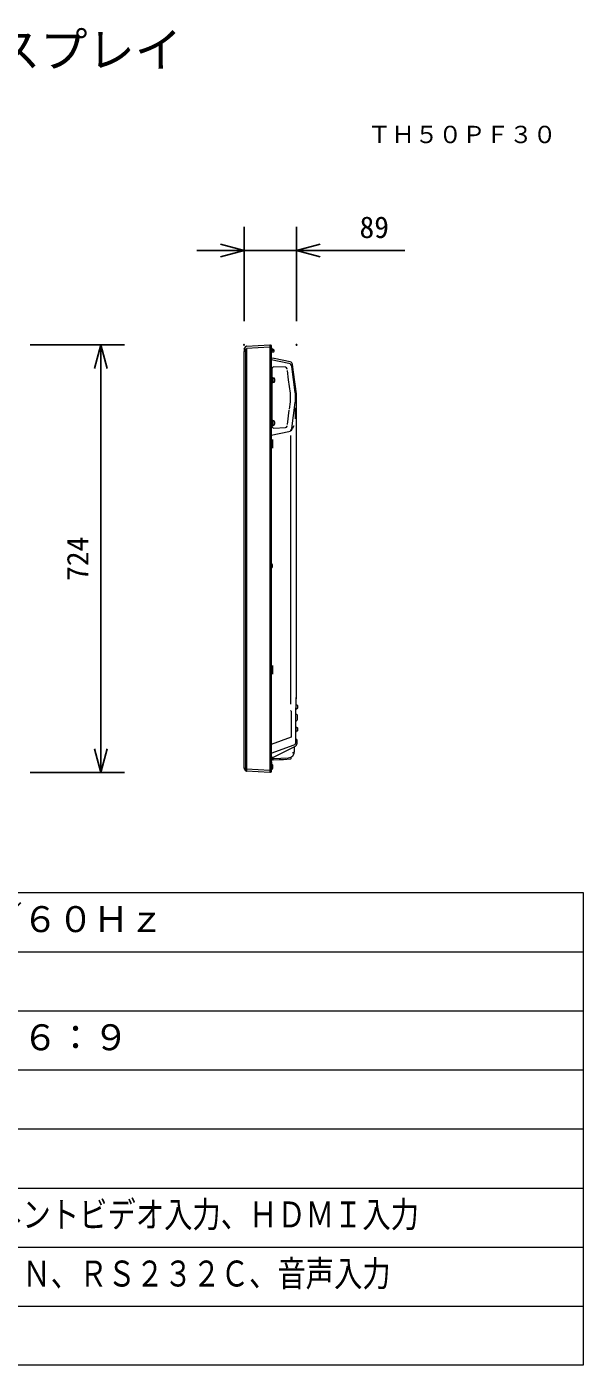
# Model space of a CAD drawing. Units: millimetres, scale not verified. Extents: x -63 to 62, y -56 to 57.
# Drawn here: x 15.3 to 62.5, y -56.5 to 56.8 of the extents above; entities that cross this region are included whole.
import ezdxf
from ezdxf.enums import TextEntityAlignment as Align

# ---------------------------------------------------------------- set-up
doc = ezdxf.new("R2010")
doc.units = ezdxf.units.MM
doc.header["$LTSCALE"] = 0.125
doc.header["$PDMODE"] = 32
doc.header["$PDSIZE"] = 0.0625
for name, color, linetype in [('0-0_0', 7, 'Continuous'), ('0-2_MOJI1', 7, 'Continuous'), ('0-3_TOUROKU', 7, 'Continuous'), ('0-4_DEFPOINTS', 7, 'Continuous'), ('0-6_SUNPO', 7, 'Continuous')]:
    doc.layers.add(name, color=color, linetype=linetype)
doc.layers.add('0-1_WAKU', color=1, linetype='Continuous', lineweight=18)
doc.layers.add('0-5_GAIKEI', color=1, linetype='Continuous', lineweight=18)
doc.styles.add('ＭＳ ゴシック', font='')
doc.styles.get('ＭＳ ゴシック').set_extended_font_data('MS Gothic')

# ---------------------------------------------------------------- blocks, each defined once
blk = doc.blocks.new('_OPEN30')
at = {"layer": '0-0_0'}
blk.add_line((0, 0), (-1, 0), dxfattribs=at)
blk.add_lwpolyline([(-1, 0.26795), (0, 0), (-1, -0.26795)], dxfattribs=at)
blk = doc.blocks.new('D6')
at = {"layer": '0-4_DEFPOINTS'}
for p in [(38.3537, 45.6712), (33.9037, 37.6777), (38.3537, 37.6777)]:
    blk.add_point(p, dxfattribs=at)
at = {"layer": '0-6_SUNPO'}
for p, q in [((33.9037, 39.6777), (33.9037, 47.6712)), ((38.3537, 39.6777), (38.3537, 47.6712)), ((31.9037, 45.6712), (29.9037, 45.6712)), ((33.9037, 45.6712), (38.3537, 45.6712)), ((40.3537, 45.6712), (47.5204, 45.6712))]:
    blk.add_line(p, q, dxfattribs=at)
at = {"layer": '0-6_SUNPO', "xscale": 2, "yscale": 2}
blk.add_blockref('_OPEN30', (33.9037, 45.6712), dxfattribs=at)
at = {"layer": '0-6_SUNPO', "xscale": 2, "yscale": 2, "rotation": 180}
blk.add_blockref('_OPEN30', (38.3537, 45.6712), dxfattribs=at)
at = {"layer": '0-6_SUNPO', "style": 'ＭＳ ゴシック'}
blk.add_text('89', height=1.833, dxfattribs=at).set_placement((43.687, 46.1712), align=Align.BOTTOM_LEFT)
blk = doc.blocks.new('D5')
at = {"layer": '0-4_DEFPOINTS'}
for p in [(13.7755, 37.6715), (21.7755, 37.6715), (13.7755, 1.4792)]:
    blk.add_point(p, dxfattribs=at)
at = {"layer": '0-6_SUNPO'}
for p, q in [((15.7755, 37.6715), (23.7755, 37.6715)), ((21.7755, 3.4792), (21.7755, 35.6715)), ((15.7755, 1.4792), (23.7755, 1.4792))]:
    blk.add_line(p, q, dxfattribs=at)
at = {"layer": '0-6_SUNPO', "xscale": 2, "yscale": 2}
for p, rotation in [((21.7755, 37.6715), 90), ((21.7755, 1.4792), 270)]:
    blk.add_blockref('_OPEN30', p, dxfattribs=dict(at, rotation=rotation))
at = {"layer": '0-6_SUNPO', "style": 'ＭＳ ゴシック'}
blk.add_text('724', height=1.833, rotation=90, dxfattribs=at).set_placement((21.2755, 17.7003), align=Align.BOTTOM_LEFT)

msp = doc.modelspace()

# ---------------------------------------------------------------- linework, layer by layer
at = {"layer": '0-1_WAKU', "color": 4}
for p, q in [((-62.5072, -16.4945), (62.4928, -16.4945)), ((62.4928, -16.4945), (62.4928, -56.4945)), ((62.4928, -56.4945), (-62.5072, -56.4945))]:
    msp.add_line(p, q, dxfattribs=at)
at = {"layer": '0-1_WAKU'}
for p, q in [((-62.5072, -21.4945), (62.4928, -21.4945)), ((-62.5072, -26.4945), (62.4928, -26.4945)), ((-62.5072, -31.4945), (62.4928, -31.4945)), ((-62.5072, -36.4945), (62.4928, -36.4945)), ((-62.5072, -41.4945), (62.4928, -41.4945)), ((-62.5072, -46.4945), (62.4928, -46.4945)), ((-62.5072, -51.4945), (62.4928, -51.4945))]:
    msp.add_line(p, q, dxfattribs=at)
at = {"layer": '0-5_GAIKEI', "color": 7}
for p, q in [((33.765, 29.5085), (33.9204, 29.7354)), ((33.9783, 29.7679), (35.9537, 29.8708)), ((35.9537, 29.8608), (36.0309, 29.854)), ((36.0537, 29.8291), (36.0537, 29.6548)), ((36.0537, 29.6548), (36.0537, -6.2799)), ((33.7563, -5.9311), (33.7563, 29.3108)), ((36.2677, 28.7211), (36.1143, 28.7537)), ((36.311, 28.7119), (36.2673, 28.7212)), ((37.6625, 28.4246), (36.311, 28.7119)), ((37.6625, 28.4246), (37.6663, 28.4235)), ((37.6669, 28.4236), (37.6662, 28.4236)), ((38.2063, 0.0391), (38.1538, -0.005)), ((38.1538, -0.005), (38.1538, -0.8622)), ((38.1562, -3.7465), (38.1562, -0.8622)), ((36.0537, -4.6868), (37.9918, -3.9814)), ((33.9204, -6.1861), (33.765, -5.9593)), ((35.9537, -6.3215), (33.9783, -6.2187)), ((36.0309, -6.3048), (35.9537, -6.3115))]:
    msp.add_line(p, q, dxfattribs=at)
at = {"layer": '0-5_GAIKEI'}
for p, q in [((33.9204, 29.5376), (33.765, 29.3108)), ((33.9204, -6.1861), (33.9204, 29.5376)), ((35.9537, 29.6711), (33.9783, 29.5682)), ((33.9783, 29.5682), (33.9783, -6.2187)), ((35.9537, 29.8708), (35.9537, 29.6711)), ((35.9537, 29.6711), (35.9537, -6.1218)), ((36.0309, 29.6548), (35.9537, 29.6615)), ((36.0537, 29.6548), (36.0309, 29.6548)), ((36.0852, 29.6083), (36.0537, 29.6083)), ((36.2507, 29.2647), (36.0537, 29.237)), ((36.0537, 29.2583), (36.0852, 29.2583)), ((37.5643, 28.2919), (36.0608, 28.6141)), ((36.1937, 29.3708), (36.1619, 29.3708)), ((36.1662, 29.4351), (36.1995, 29.4368)), ((36.1996, 29.4374), (36.1937, 29.3708)), ((36.2937, 29.4366), (36.2937, 29.3142)), ((36.1171, 27.9095), (36.1171, 22.9222)), ((37.2627, 27.9695), (36.2755, 28.004)), ((37.4113, 27.8011), (37.4059, 27.8402)), ((37.5367, 26.9104), (37.4279, 27.7017)), ((38.101, 25.8406), (37.7985, 28.0396)), ((36.1562, 27.1308), (36.1229, 27.1308)), ((36.1229, 26.6308), (36.1562, 26.6308)), ((36.1562, 26.8808), (36.1562, 27.1308)), ((36.1588, 26.9758), (36.1562, 26.9758)), ((36.1562, 26.8994), (36.1962, 26.8994)), ((36.1562, 26.6308), (36.1562, 26.8808)), ((36.1562, 26.7858), (36.1891, 26.7858)), ((36.2054, 27.0583), (36.1654, 27.0583)), ((36.226, 26.7033), (36.186, 26.7033)), ((36.1962, 26.9116), (36.1962, 26.8994)), ((36.1962, 26.8808), (36.2362, 26.8808)), ((36.2362, 26.9758), (36.2022, 26.9758)), ((36.2852, 27.0558), (36.2362, 27.0558)), ((36.2362, 26.8808), (36.2362, 27.0558)), ((36.2362, 26.7058), (36.2362, 26.8808)), ((36.2362, 26.7058), (36.2852, 26.7058)), ((37.6891, 25.781), (37.5367, 26.9104)), ((37.6043, 24.4338), (37.6891, 25.0507)), ((37.6983, 25.1857), (37.6983, 25.646)), ((37.7985, 22.7921), (38.101, 24.9911)), ((38.1145, 25.1886), (38.1145, 25.6431)), ((38.2087, 25.7199), (38.2063, 25.7377)), ((38.2087, 25.717), (38.2087, 25.7199)), ((37.4279, 23.13), (37.5934, 24.3333)), ((38.0896, 24.5414), (38.0896, 23.6047)), ((38.2087, 23.6879), (38.2087, 24.157)), ((36.1562, 23.5108), (36.1171, 23.5108)), ((36.1171, 23.0108), (36.1562, 23.0108)), ((36.131, 23.0014), (36.131, 23.0108)), ((36.1562, 23.2608), (36.1562, 23.5108)), ((36.1562, 23.2794), (36.1962, 23.2794)), ((36.1562, 23.0108), (36.1562, 23.2608)), ((36.1562, 23.1658), (36.1891, 23.1658)), ((36.2054, 23.4383), (36.1654, 23.4383)), ((36.226, 23.0833), (36.186, 23.0833)), ((36.1962, 23.2916), (36.1962, 23.2794)), ((36.1962, 23.2608), (36.2362, 23.2608)), ((36.2362, 23.3558), (36.2022, 23.3558)), ((36.2852, 23.4358), (36.2362, 23.4358)), ((36.2362, 23.2608), (36.2362, 23.4358)), ((36.2362, 23.0858), (36.2362, 23.2608)), ((36.2362, 23.0858), (36.2852, 23.0858)), ((36.2755, 22.8277), (37.2627, 22.8622)), ((37.2627, 22.8622), (37.2614, 22.8636)), ((37.4059, 22.9915), (37.4113, 23.0306)), ((37.9887, 23.0172), (37.8454, 22.7696)), ((36.0608, 22.2176), (37.5643, 22.5398)), ((36.1893, 21.1391), (36.1893, 21.8724)), ((37.68, 22.197), (37.68, -0.5306)), ((36.0852, 11.3437), (36.0537, 11.3437)), ((36.0537, 10.9937), (36.0852, 10.9937)), ((36.1893, 2.0118), (36.1893, 2.7451)), ((38.2087, 0.1627), (38.2087, 1.2594)), ((38.2087, 0.1627), (38.2087, 1.2594)), ((38.2087, 0.0007), (38.2087, 0.1581)), ((37.6973, -1.0659), (37.7602, -1.141)), ((38.1538, -0.8622), (38.1562, -0.8622)), ((38.1812, -0.5215), (38.1562, -0.5215)), ((38.1562, -1.0504), (38.1562, -1.05)), ((38.2162, -0.6365), (38.1812, -0.6365)), ((38.1812, -0.9065), (38.2162, -0.9065)), ((38.2586, -0.6377), (38.2162, -0.634)), ((38.2162, -0.909), (38.2586, -0.9053)), ((37.7602, -1.141), (37.7602, -3.3243)), ((38.2837, -1.767), (38.2837, -1.4715)), ((37.7602, -3.3243), (36.0537, -3.9454)), ((38.1812, -2.4215), (38.1562, -2.4215)), ((38.1562, -3.4715), (38.1562, -3.3215)), ((38.2162, -2.5365), (38.1812, -2.5365)), ((38.1812, -2.8065), (38.2162, -2.8065)), ((38.2586, -2.5377), (38.2162, -2.534)), ((38.2162, -2.809), (38.2586, -2.8053)), ((36.2965, -4.9951), (38.1055, -4.0906)), ((38.0437, -4.5069), (38.0437, -4.1215)), ((38.1562, -3.4715), (38.1562, -3.5215)), ((38.2437, -3.867), (38.2437, -3.5715)), ((36.0537, -5.0215), (36.1847, -5.0215)), ((36.1532, -5.1516), (36.2285, -5.1477)), ((36.2241, -5.2592), (37.2281, -5.2066)), ((36.2241, -5.2592), (37.1015, -5.2132)), ((36.2285, -5.1477), (36.2582, -5.1461)), ((36.2582, -5.1461), (37.4988, -5.0811)), ((37.1015, -5.2132), (37.6916, -5.1823)), ((37.739, -5.1332), (37.7411, -5.0133)), ((33.9783, -6.0189), (35.9537, -6.1218)), ((35.9537, -6.1218), (35.9537, -6.3215)), ((36.0852, -5.6715), (36.0537, -5.6715)), ((36.0537, -6.0965), (36.0852, -6.0965)), ((36.1252, -5.6715), (36.0935, -5.6715))]:
    msp.add_line(p, q, dxfattribs=at)
at = {"layer": '0-5_GAIKEI', "color": 7}
for points in [[(33.7563, 29.4803), (33.7563, 29.3108), (33.765, 29.3108)], [(38.2063, 25.7377), (37.9485, 27.5715), (37.8581, 28.2149)], [(38.2087, -0.0075), (38.2087, 0.0267), (38.2087, 25.717)]]:
    msp.add_lwpolyline(points, dxfattribs=at)
at = {"layer": '0-5_GAIKEI'}
for points in [[(36.1996, 29.4374), (36.2039, 29.4873), (36.2446, 29.4866)], [(38.2087, 24.157), (38.2087, 25.7199), (38.2087, 25.7199)], [(38.2087, 24.157), (38.2087, 25.7199), (38.2087, 25.7199)], [(36.181, 23.132), (36.181, 23.0014), (36.131, 23.0014)], [(38.2087, 23.2234), (38.2087, 23.2666), (38.2087, 23.7258)], [(38.2087, 0.0007), (38.2087, 0.1581), (38.2087, 0.1627)], [(38.1562, -1.0215), (38.1812, -1.0215), (38.1812, -0.5215)], [(38.2337, -1.4215), (38.2324, -1.4215), (38.1562, -1.4215)], [(38.1562, -2.9215), (38.1812, -2.9215), (38.1812, -2.4215)], [(38.1937, -3.5215), (38.1924, -3.5215), (38.1562, -3.5215)]]:
    msp.add_lwpolyline(points, dxfattribs=at)
at = {"layer": '0-5_GAIKEI', "color": 7}
for centre, radius, start, end in [((33.8063, 29.4803), 0.05, 145.59988, 180), ((33.9822, 29.693), 0.075, 93, 145.59988), ((36.0287, 29.8291), 0.025, 0, 85), ((36.1662, 28.9982), 0.25, 243.25632, 258), ((37.6105, 28.1801), 0.25, 8, 76.97099), ((37.9062, -3.7465), 0.25, 290, 0), ((33.8063, -5.9311), 0.05, 180, 214.40012), ((33.9822, -6.1438), 0.075, 214.40012, 267), ((36.0287, -6.2799), 0.025, 275, 0)]:
    msp.add_arc(centre, radius, start, end, dxfattribs=at)
at = {"layer": '0-5_GAIKEI'}
for centre, radius, start, end in [((36.0852, 29.5433), 0.065, 16.60155, 90), ((35.7162, 29.4333), 0.45, 0, 16.60155), ((36.2437, 29.4366), 0.05, 0, 89), ((36.0852, 29.3233), 0.065, 270, 343.39845), ((35.7162, 29.4333), 0.45, 343.39845, 0), ((36.2437, 29.3142), 0.05, 278, 0), ((37.6105, 28.1801), 0.25, 8, 9.61823), ((36.2852, 26.9908), 0.065, 16.60155, 90), ((36.2852, 26.7708), 0.065, 270, 343.39845), ((35.9162, 26.8808), 0.45, 0, 16.60155), ((35.9162, 26.8808), 0.45, 343.39845, 0), ((36.2852, 23.3708), 0.065, 16.60155, 90), ((36.2852, 23.1508), 0.065, 270, 343.39845), ((35.9162, 23.2608), 0.45, 0, 16.60155), ((35.9162, 23.2608), 0.45, 343.39845, 0), ((37.5016, 22.833), 0.3498, 317.3057, 349.60911), ((36.0852, 11.2787), 0.065, 16.60155, 90), ((36.0852, 11.0587), 0.065, 270, 343.39845), ((35.7162, 11.1687), 0.45, 0, 16.60155), ((35.7162, 11.1687), 0.45, 343.39845, 0), ((38.2062, -0.1426), 0.05, 137.51889, 180), ((38.2062, -0.1426), 0.05, 137.51896, 180), ((38.0587, -0.0075), 0.15, 317.51889, 0), ((38.0587, -0.0075), 0.15, 317.51896, 0), ((38.2543, -0.6875), 0.05, 16.25703, 85), ((38.2543, -0.8555), 0.05, 275, 343.74297), ((37.9662, -0.7715), 0.35, 0, 16.25703), ((37.9662, -0.7715), 0.35, 343.74297, 0), ((38.0337, -1.767), 0.25, 299.34058, 0), ((38.2543, -2.5875), 0.05, 16.25703, 85), ((38.2543, -2.7555), 0.05, 275, 343.74297), ((37.9662, -2.6715), 0.35, 0, 16.25703), ((37.9662, -2.6715), 0.35, 343.74297, 0), ((37.4687, -4.5069), 0.575, 273, 0), ((37.9937, -3.867), 0.25, 296.56505, 360), ((36.1662, -5.4013), 0.25, 101.63208, 116.74368), ((36.2371, -5.5088), 0.25, 93, 137.18678), ((36.0143, -5.4375), 0.05, 16.25703, 37.82319), ((36.0543, -5.4725), 0.05, 16.25703, 80.92143), ((36.0543, -5.6405), 0.05, 320.95555, 343.74297), ((35.7662, -5.5565), 0.35, 0, 16.25703), ((35.7662, -5.5565), 0.35, 343.74297, 0), ((36.1662, -5.4013), 0.25, 93, 101.63208), ((36.1847, -4.7715), 0.25, 270, 296.56505), ((37.689, -5.1323), 0.05, 273, 359), ((36.0852, -6.0315), 0.065, 270, 343.39845), ((36.1252, -5.7365), 0.065, 16.60155, 90), ((35.7162, -5.9215), 0.45, 343.39845, 348.2276), ((36.1252, -5.9565), 0.065, 299.07135, 343.39845), ((35.7562, -5.8465), 0.45, 0, 16.60155), ((35.7562, -5.8465), 0.45, 343.39845, 0)]:
    msp.add_arc(centre, radius, start, end, dxfattribs=at)
for centre, major_axis, ratio, start_param, end_param in [((36.2703, 27.8543), (0.1425, 0.0469), 0.998444, 1.21851722, 2.82325304), ((37.2575, 27.8198), (-0.1113, 0.1005), 0.997662, 4.0139306, 5.41084736), ((37.5012, 27.9984), (0.2201, 0.2043), 0.999092, 5.67209452, 6.8942761), ((36.7072, 25.646), (-0.0678, 0.9902), 0.998623, 4.64414914, 4.78062882), ((36.7072, 25.1857), (0.0678, 0.9902), 0.998623, 4.64414914, 4.78062882), ((36.6636, 25.643), (1.4475, 0.0991), 0.999388, 6.21489337, 6.35147725), ((36.6636, 25.1887), (-1.4475, 0.0991), 0.999388, 3.07330071, 3.20988459), ((36.2703, 22.9774), (-0.1425, 0.0469), 0.998444, 0.31833962, 1.92307543), ((37.2575, 23.0119), (0.1113, 0.1005), 0.997662, 4.0139306, 5.41084736), ((37.5012, 22.8333), (-0.2201, 0.2043), 0.999092, 2.53050187, 3.75268344), ((38.2337, -1.4715), (0.0501, 0), 0.99863, 6.28318531, 7.85398163), ((37.4687, -4.5069), (-0.575, 0), 0.358352, 2.3451609, 3.14159265), ((38.1937, -3.5715), (-0.0501, 0), 0.99863, 3.14159265, 4.71238898)]:
    msp.add_ellipse(centre, major_axis=major_axis, ratio=ratio, start_param=start_param, end_param=end_param, dxfattribs=at)

# ---------------------------------------------------------------- block references
at = {"layer": '0-6_SUNPO'}
for name in ['D6', 'D5']:
    msp.add_blockref(name, (-0.1474, -7.8084), dxfattribs=at)

# ---------------------------------------------------------------- texts
at = {"layer": '0-2_MOJI1', "style": 'ＭＳ ゴシック'}
for s, height, p in [('ハイビジョンプラズマディスプレイ', 2.933, (-35.5072, 52.5055)), ('ＡＣ１００Ｖ\u3000５０Ｈｚ／６０Ｈｚ', 2.199, (-21.0072, -20.4945)), ('５０型（１２６８ｃｍ）１６：９', 2.199, (-21.0072, -30.4945))]:
    msp.add_text(s, height=height, dxfattribs=at).set_placement(p, align=Align.BOTTOM_LEFT)
at = {"layer": '0-2_MOJI1', "style": 'ＭＳ ゴシック', "width": 0.8}
for s, p in [('ビデオ入力、ＲＧＢ／コンポーネントビデオ入力、ＨＤＭＩ入力', (-21.0072, -45.4945)), ('ＤＶＩ－Ｄ入力、ＰＣ入力、ＬＡＮ、ＲＳ２３２Ｃ、音声入力', (-21.0072, -50.4945))]:
    msp.add_text(s, height=2.199, dxfattribs=at).set_placement(p, align=Align.BOTTOM_LEFT)
at = {"layer": '0-3_TOUROKU', "style": 'ＭＳ ゴシック'}
msp.add_text('ＴＨ５０ＰＦ３０', height=1.466, dxfattribs=at).set_placement((44.226, 46.5055), align=Align.BOTTOM_LEFT)

doc.saveas('drawing.dxf')
